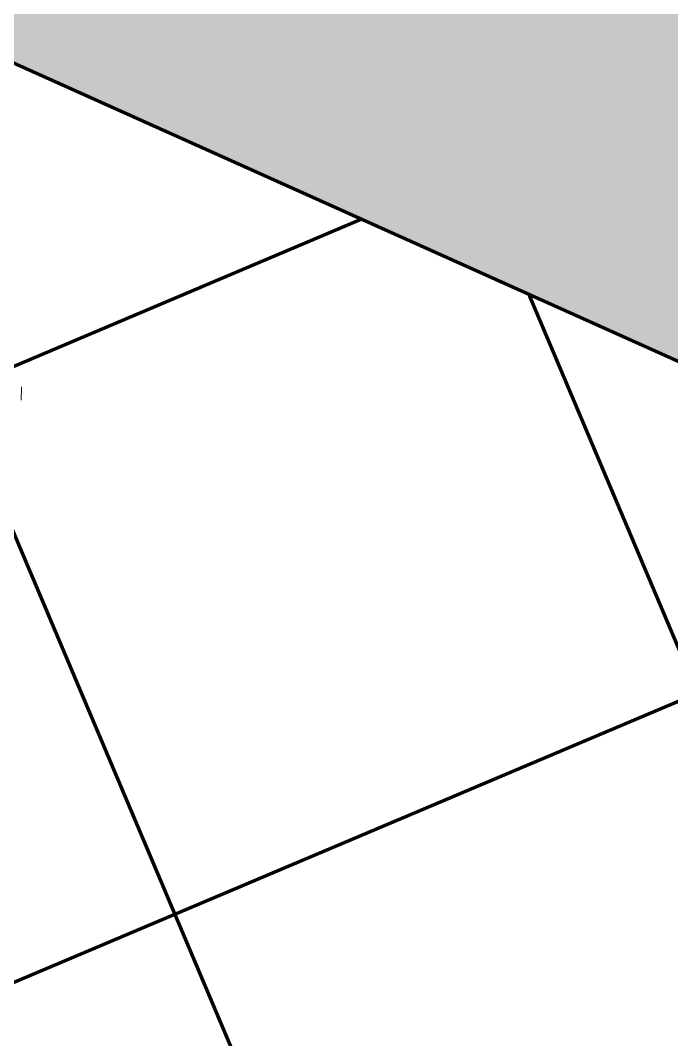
# Model space of a CAD drawing. Header units: millimetres. Extents: x 111 to 1506, y 14 to 566.
# Drawn here: x 257.654 to 260.237, y 181.618 to 185.659 of the extents above; entities that cross this region are included whole.
import ezdxf

# ---------------------------------------------------------------- set-up
doc = ezdxf.new("R2010")
doc.units = ezdxf.units.MM
for name, color, linetype, lineweight in [('ARBOLES', 78, 'Continuous', 5), ('G', 254, 'Continuous', 5), ('GRASS', 56, 'Continuous', 0)]:
    doc.layers.add(name, color=color, linetype=linetype, lineweight=lineweight)

# ---------------------------------------------------------------- blocks, each defined once
blk = doc.blocks.new('E1E')
at = {"layer": 'ARBOLES', "ltscale": 0.2}
for p, q in [((94.5376, 57.7708), (94.5376, 57.7708)), ((94.5622, 57.7074), (94.5397, 57.767))]:
    blk.add_line(p, q, dxfattribs=at)

msp = doc.modelspace()

# ---------------------------------------------------------------- hatches: boundary and pattern name
at = {"layer": 'G', "lineweight": 100, "ltscale": 1000}
h = msp.add_hatch(dxfattribs=at)
h.set_pattern_fill('AR-HBONE', color=256, scale=0.046, angle=-22.08523, style=0)
h.set_pattern_definition([(22.914772, (777.23143, 1670.63463), (0.097837146, 0.241122153), [0.552, -0.184]), (112.914772, (777.40091, 1670.70627), (0.097837146, 0.241122153), [0.552, -0.184])])
edge = h.paths.add_edge_path()
edge.add_line((221.74739, 201.07699), (222.24177, 203.56684))
edge.add_line((222.24177, 203.56684), (283.25265, 176.18215))
edge.add_line((283.25265, 176.18215), (282.61554, 174.27589))
edge.add_line((282.61554, 174.27589), (222.04443, 201.46319))
at = {"layer": 'GRASS', "lineweight": 100, "ltscale": 1000, "true_color": 0x636466}
h = msp.add_hatch(dxfattribs=at)
h.set_pattern_fill('ANSI37', color=251, scale=18, angle=-112.08523)
h.set_pattern_definition([(292.91477, (798.2566, 1597.5663), (2.0724414, 0.8760632), []), (22.91477, (798.2566, 1597.5663), (-0.8760632, 2.0724414), [])])
h.paths.add_polyline_path([(271.95695, 142.38523), (282.61554, 174.27589), (251.13806, 188.40453), (245.13569, 169.81182), (271.60185, 142.74844)])

# ---------------------------------------------------------------- linework, layer by layer
at = {"lineweight": 100, "ltscale": 1000}
msp.add_lwpolyline([(251.13806, 188.40453), (282.61554, 174.27589)], dxfattribs=at)

# ---------------------------------------------------------------- block references
at = {"layer": 'ARBOLES', "color": 0, "xscale": 0.8310831642732954, "yscale": 0.8310831642732954, "zscale": 0.8310831642732954, "rotation": 157.9147716791316}
msp.add_blockref('E1E', (348.51305, 199.09826), dxfattribs=at)

doc.saveas('drawing.dxf')
